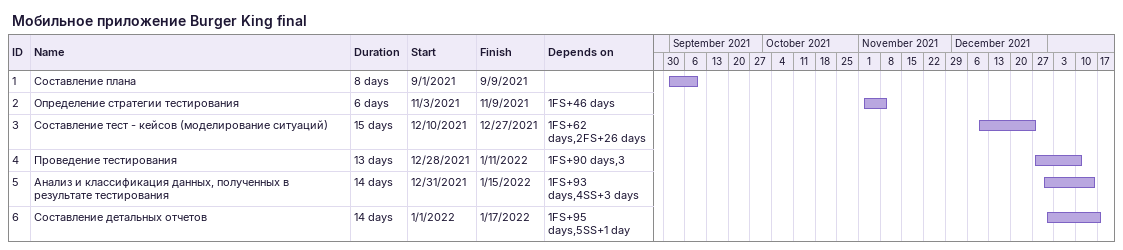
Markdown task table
Мобильное приложение Burger King final

| ID | Task | Duration | Start | Finish | Predecessors |
|---|---|---|---|---|---|
| 1 | Составление плана | 8d | 2021-09-01 | 2021-09-09 |  |
| 2 | Определение стратегии тестирования | 6d | 2021-11-03 | 2021-11-09 | 1FS+46d |
| 3 | Составление тест - кейсов (моделирование ситуаций) | 15d | 2021-12-10 | 2021-12-27 | 1FS+62d, 2FS+26d |
| 4 | Проведение тестирования | 13d | 2021-12-28 | 2022-01-11 | 1FS+90d, 3 |
| 5 | Анализ и классификация данных, полученных в результате тестирования | 14d | 2021-12-31 | 2022-01-15 | 1FS+93d, 4SS+3d |
| 6 | Составление детальных отчетов | 14d | 2022-01-01 | 2022-01-17 | 1FS+95d, 5SS+1d |
